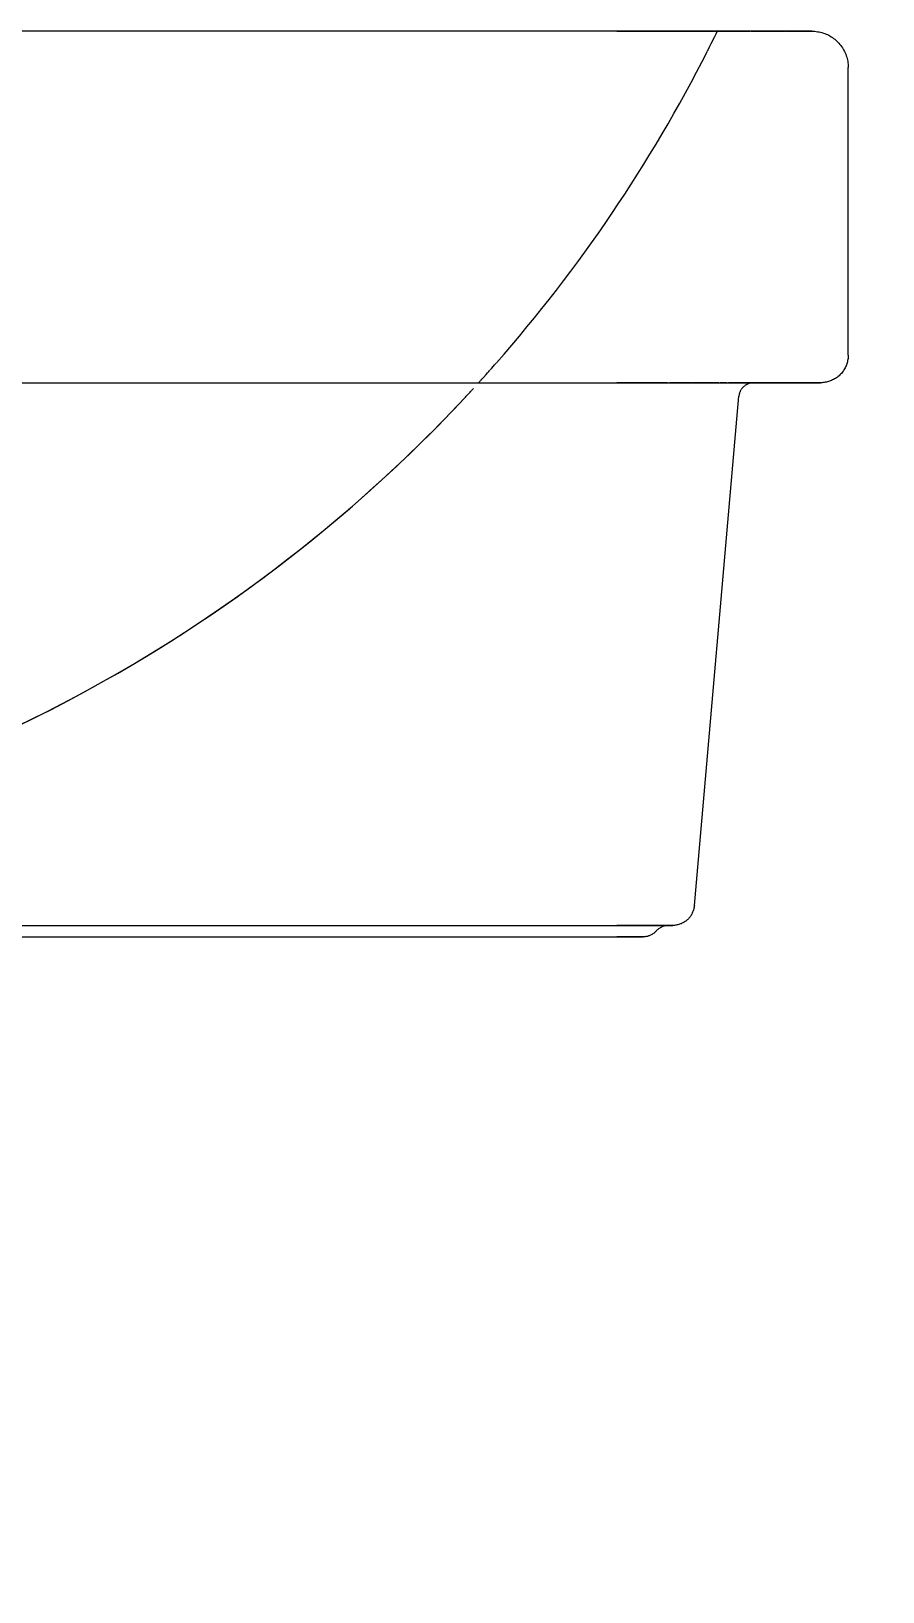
# Model space of a CAD drawing. Header units: metres. Extents: x -24.8 to 3.4, y -2.1 to 25.8.
# Drawn here: x -5.081 to -4.9634, y 0.5846 to 0.8 of the extents above; entities that cross this region are included whole.
import ezdxf

# ---------------------------------------------------------------- set-up
doc = ezdxf.new("R2010")
doc.units = ezdxf.units.M
for name, color, linetype, lineweight in [('A-ANNO-DIMS', 7, 'Continuous', 5), ('A-ANNO-DIMS-25', 7, 'Continuous', 5), ('P-SANR-FIXT', 7, 'Continuous', 5)]:
    doc.layers.add(name, color=color, linetype=linetype, lineweight=lineweight)
doc.styles.add('Century Gothic_4', font='GOTHIC.TTF', dxfattribs={"height": 0.025})
doc.dimstyles.new('Setores_1_mm_1', dxfattribs={"dimscale": 0.3048, "dimtxt": 0.02610420674293815, "dimasz": 0.2604166666666666, "dimexe": 0.1968503937007874, "dimexo": 0.1230314960629921, "dimgap": 0.1435367454068242, "dimtad": 1, "dimrnd": 0.01, "dimzin": 0, "dimdsep": 46, "dimtxsty": 'Century Gothic_4', "dimblk1": 'OBLIQUE', "dimblk2": 'OBLIQUE', "dimsah": 1, "dimcen": 0.09, "dimazin": 0, "dimtfac": 1, "dimtdec": 4, "dimtix": 1, "dimtmove": 0, "dimatfit": 3, "dimfxl": 1, "dimtvp": 1, "dimtolj": 1, "dimtzin": 0, "dimarcsym": 2})

# ---------------------------------------------------------------- blocks, each defined once
blk = doc.blocks.new('USO_ESG_Cuba lavatório retângular - Uso geral-3263039-BB')
at = {"layer": 'P-SANR-FIXT'}
for p, q in [((-11.32704993542374, 0.8), (-11.67320708153574, 0.8)), ((-11.2951045646588, 0.7552861940865767), (-11.2951045646588, 0.794999999999999)), ((-11.67320708153574, 0.7514807692307687), (-11.32704993542374, 0.7514807692307687)), ((-11.31634927297337, 0.6793101227760978), (-11.31019913801918, 0.7496064869715294)), ((-11.67320708153574, 0.6765769230769242), (-11.32704993542374, 0.6765769230769242)), ((-11.67320708153574, 0.6750000000000004), (-11.32704993542374, 0.6750000000000004))]:
    blk.add_line(p, q, dxfattribs=at)
at = {"layer": 'P-SANR-FIXT', "color": 254, "true_color": 0xdfdfdf}
for p, q in [((-11.32704993542374, 0.8), (-11.32597240798746, 0.8)), ((-11.32382424561327, 0.8), (-11.32275704727693, 0.8)), ((-11.32275704727693, 0.8), (-11.32169671664586, 0.8)), ((-11.31960343001021, 0.8), (-11.3185738228177, 0.8)), ((-11.3185738228177, 0.8), (-11.31755777559722, 0.8)), ((-11.31357725004127, 0.8), (-11.31317047052445, 0.8)), ((-11.30013932030762, 0.8), (-11.30010613502882, 0.8)), ((-11.30010613502882, 0.8), (-11.30010456465881, 0.8)), ((-11.30010456465881, 0.8), (-11.29990461798787, 0.7999960005333037)), ((-11.29762016396958, 0.7993390958983877), (-11.2974486336692, 0.7992362755550659)), ((-11.29665995743325, 0.7986241800537031), (-11.29651778420431, 0.7984835335467358)), ((-11.29651778420431, 0.7984835335467358), (-11.29638134905895, 0.7983373141292048)), ((-11.29510485605765, 0.7950539805852914), (-11.2951045646588, 0.794999999999999)), ((-11.29625872448565, 0.7525563493878024), (-11.29637000988683, 0.7524525106491334)), ((-11.29560756883792, 0.7533953540596694), (-11.29568582385595, 0.7532648049259462)), ((-11.32674613327371, 0.7514807692307687), (-11.3269576634663, 0.7514807692307687)), ((-11.31685320781303, 0.7514807692307687), (-11.31791018554816, 0.7514807692307687)), ((-11.31297996246917, 0.7514807692307687), (-11.31368829184301, 0.7514807692307687)), ((-11.31184585776204, 0.7514807692307687), (-11.31280492476712, 0.7514807692307687)), ((-11.30959210677128, 0.7514807692307687), (-11.31000218898514, 0.7514807692307687)), ((-11.31646057402827, 0.6787227408218357), (-11.316496795444, 0.6786085915093573)), ((-11.47109993542375, 0.6765769230769242), (-11.32704993542376, 0.6765769230769242)), ((-11.32071078578103, 0.6764252944098523), (-11.32079864588509, 0.676390201966584)), ((-11.31763269601075, 0.677105878870097), (-11.31773263708685, 0.6770398952523895)), ((-11.32701056947196, 0.6750000000000004), (-11.32704993542376, 0.6750000000000004)), ((-11.32198900527094, 0.6754696303334674), (-11.3220659467705, 0.6754145768766565)), ((-11.32164057532689, 0.6757884615384634), (-11.32170504568563, 0.6757192195692215))]:
    blk.add_line(p, q, dxfattribs=at)
at = {"layer": 'P-SANR-FIXT', "color": 253, "true_color": 0xa6a6a6}
for p, q in [((-11.2977956687811, 0.7994349746138951), (-11.29762016396958, 0.7993390958983877)), ((-11.2974486336692, 0.7992362755550659), (-11.29728135229183, 0.7991266780745483)), ((-11.29728135229183, 0.7991266780745483), (-11.29711858745199, 0.7990104787894217)), ((-11.32145572474812, 0.6765769230769242), (-11.32167282383788, 0.6765769230769242)), ((-11.31773263708685, 0.6770398952523895), (-11.31783513686168, 0.6769779609916292)), ((-11.3220659467705, 0.6754145768766565), (-11.32214502827614, 0.675362644296079))]:
    blk.add_line(p, q, dxfattribs=at)
at = {"layer": 'P-SANR-FIXT', "color": 7, "true_color": 0xf3f3f3}
for p, q in [((-11.29531448535736, 0.7964335760481601), (-11.29526098915822, 0.7962408772582608)), ((-11.29521363584172, 0.7543816346036792), (-11.29525276526186, 0.7542345434324879)), ((-11.29615168054296, 0.7526645552956537), (-11.29625872448565, 0.7525563493878024)), ((-11.29971653735192, 0.7514807692307687), (-11.300005887374, 0.7514807692307687)), ((-11.3167445286185, 0.6780645016645082), (-11.31680684544649, 0.6779622340281516)), ((-11.321213118349, 0.6761637746275743), (-11.32129011863862, 0.6761088034273041))]:
    blk.add_line(p, q, dxfattribs=at)
at = {"layer": 'P-SANR-FIXT', "color": 7, "true_color": 0xfdfdfd}
blk.add_line((-11.3269576634663, 0.7514807692307687), (-11.32704993542376, 0.7514807692307687), dxfattribs=at)
at = {"layer": 'P-SANR-FIXT', "flags": 128}
for points in [[(-11.30010456465879, 0.8), (-11.30012611808138, 0.8), (-11.30019074386828, 0.8), (-11.30029833863202, 0.8), (-11.30044873024392, 0.8), (-11.30064167810948, 0.8), (-11.30087687355328, 0.8), (-11.30115394031279, 0.8), (-11.30147243514029, 0.8), (-11.301831848512, 0.8), (-11.3022316054432, 0.8), (-11.30267106640808, 0.8), (-11.30314952836283, 0.8), (-11.3036662258704, 0.8), (-11.30422033232499, 0.8), (-11.30481096127448, 0.8), (-11.30543716783856, 0.8), (-11.30609795022028, 0.8), (-11.30679225130882, 0.8), (-11.30751896037054, 0.8), (-11.30827691482595, 0.8), (-11.30906490210963, 0.8), (-11.30988166161, 0.8), (-11.31072588668611, 0.8), (-11.31159622675792, 0.8), (-11.31249128946697, 0.8), (-11.31340964290387, 0.8), (-11.31434981789905, 0.8), (-11.31531031037304, 0.8), (-11.31628958374279, 0.8), (-11.31728607137982, 0.8), (-11.31829817911646, 0.8), (-11.31932428779626, 0.8), (-11.32036275586421, 0.8), (-11.32141192199293, 0.8), (-11.32247010774043, 0.8), (-11.32353562023525, 0.8), (-11.32460675488469, 0.8), (-11.32568179810181, 0.8), (-11.32675903004679, 0.8), (-11.32704993542374, 0.8)], [(-11.29853173185572, 0.7997461770904122), (-11.29834319349243, 0.7996794841183907), (-11.29815747294726, 0.7996053049700126), (-11.29797486733348, 0.7995237583160996), (-11.2977956687811, 0.7994349746138951)], [(-11.29725203270431, 0.7518609294911954), (-11.2973903329435, 0.7517973687485761), (-11.29753106430903, 0.7517393893822522), (-11.29767400166073, 0.7516870841468474), (-11.29781891632934, 0.751640536719574), (-11.29796557648229, 0.7515998215663913), (-11.29811374749463, 0.7515650038228552), (-11.29826319232435, 0.7515361391899289), (-11.29841367189159, 0.75151327384487), (-11.29856494546116, 0.7514964443673503), (-11.2987167710276, 0.7514856776809441)], [(-11.32704993542374, 0.7514807692307687), (-11.32592463772279, 0.7514807692307687), (-11.32480114025811, 0.7514807692307687), (-11.32368124038597, 0.7514807692307687), (-11.32256672970728, 0.7514807692307687), (-11.32145939120136, 0.7514807692307687), (-11.32036099637362, 0.7514807692307687), (-11.31927330242146, 0.7514807692307687), (-11.31819804942318, 0.7514807692307687), (-11.3171369575542, 0.7514807692307687), (-11.31609172433515, 0.7514807692307687), (-11.31506402191621, 0.7514807692307687), (-11.31405549440204, 0.7514807692307687), (-11.31306775522149, 0.7514807692307687), (-11.31210238454657, 0.7514807692307687), (-11.3111609267644, 0.7514807692307687), (-11.31024488800662, 0.7514807692307687), (-11.30935573373982, 0.7514807692307687), (-11.30849488642115, 0.7514807692307687), (-11.30766372322269, 0.7514807692307687), (-11.30686357382823, 0.7514807692307687), (-11.30609571830615, 0.7514807692307687), (-11.30536138506146, 0.7514807692307687), (-11.30466174887069, 0.7514807692307687), (-11.30399792900253, 0.7514807692307687), (-11.30337098742713, 0.7514807692307687), (-11.3027819271173, 0.7514807692307687), (-11.30223169044385, 0.7514807692307687), (-11.3017211576681, 0.7514807692307687), (-11.30125114553357, 0.7514807692307687), (-11.30082240595942, 0.7514807692307687), (-11.3004356248375, 0.7514807692307687), (-11.30009142093511, 0.7514807692307687), (-11.29979034490505, 0.7514807692307687), (-11.29953287840475, 0.7514807692307687), (-11.29931943332569, 0.7514807692307687), (-11.29915035113446, 0.7514807692307687), (-11.29902590232651, 0.7514807692307687), (-11.29894628599336, 0.7514807692307687), (-11.29891162950418, 0.7514807692307687), (-11.29890998951461, 0.7514807692307687)], [(-11.31014271599259, 0.749937098005548), (-11.31016150205575, 0.7498571516990417), (-11.3101770760925, 0.7497765180988929), (-11.31018941318769, 0.7496953262016659)], [(-11.30968264393337, 0.7507979928194458), (-11.30973622461552, 0.7507357558642369), (-11.30978727362444, 0.7506714260361512), (-11.3098357092926, 0.7506051062491871), (-11.30988145413327, 0.7505369026008598), (-11.30992443496446, 0.750466924202453), (-11.30996458302601, 0.7503952830044824), (-11.31000183408959, 0.750322093617575), (-11.31003612856144, 0.750247473129145)], [(-11.30839951495098, 0.7514660036821766), (-11.30848083530908, 0.7514545438632111), (-11.30856163234904, 0.7514398412638986), (-11.30864177681284, 0.7514219194052699), (-11.30872114048641, 0.7514008069584671), (-11.30879959640482, 0.7513765376989067), (-11.30887701905534, 0.7513491504522241), (-11.30895328457823, 0.7513186890321721), (-11.30902827096493, 0.7512852021705263), (-11.30910185825321, 0.7512487434391231), (-11.30917392871912, 0.7512093711641512), (-11.30924436706529, 0.7511671483328531), (-11.30931306060538, 0.7511221424927523), (-11.30937989944439, 0.7510744256435911), (-11.30944477665442, 0.7510240741221526), (-11.30950758844579, 0.7509711684801266)], [(-11.32704993542374, 0.6765769230769242), (-11.32674130180607, 0.6765769230769242), (-11.32643316193634, 0.6765769230769242), (-11.32612600877262, 0.6765769230769242), (-11.32582033369444, 0.6765769230769242), (-11.32551662571674, 0.6765769230769242), (-11.32521537070748, 0.6765769230769242), (-11.32491705061041, 0.6765769230769242), (-11.32462214267405, 0.6765769230769242), (-11.32433111868819, 0.6765769230769242), (-11.32404444422912, 0.6765769230769242), (-11.32376257791482, 0.6765769230769242), (-11.32348597067128, 0.6765769230769242), (-11.32321506501106, 0.6765769230769242), (-11.32295029432546, 0.6765769230769242), (-11.32269208219105, 0.6765769230769242), (-11.32244084169219, 0.6765769230769242), (-11.32219697476009, 0.6765769230769242), (-11.3219608715298, 0.6765769230769242), (-11.32173290971614, 0.6765769230769242), (-11.32151345400937, 0.6765769230769242), (-11.32130285549181, 0.6765769230769242), (-11.32110145107616, 0.6765769230769242), (-11.32090956296653, 0.6765769230769242), (-11.32072749814294, 0.6765769230769242), (-11.3205555478703, 0.6765769230769242), (-11.32039398723234, 0.6765769230769242), (-11.32024307469163, 0.6765769230769242), (-11.32010305167604, 0.6765769230769242), (-11.31997414219253, 0.6765769230769242), (-11.31985655246876, 0.6765769230769242), (-11.31975047062321, 0.6765769230769242), (-11.31965606636421, 0.6765769230769242), (-11.31957349071843, 0.6765769230769242), (-11.31950287578928, 0.6765769230769242), (-11.31944433454561, 0.6765769230769242), (-11.31939796064089, 0.6765769230769242), (-11.31936382826349, 0.6765769230769242), (-11.31934199201793, 0.6765769230769242), (-11.31933248683755, 0.6765769230769242)], [(-11.31933203704021, 0.6765769230769242), (-11.31933821053573, 0.6765769230769242), (-11.31935672114597, 0.6765769230769242), (-11.31938753925794, 0.6765769230769242), (-11.3194306155692, 0.6765769230769242), (-11.31948588116687, 0.6765769230769242), (-11.31955324763777, 0.6765769230769242), (-11.31963260720992, 0.6765769230769242), (-11.31972383292494, 0.6765769230769242), (-11.31982677884113, 0.6765769230769242), (-11.319941280267, 0.6765769230769242), (-11.32006715402468, 0.6765769230769242), (-11.32020419874303, 0.6765769230769242), (-11.32035219517972, 0.6765769230769242), (-11.32051090657202, 0.6765769230769242), (-11.32068007901557, 0.6765769230769242), (-11.32085944187053, 0.6765769230769242), (-11.32104870819462, 0.6765769230769242), (-11.32124757520208, 0.6765769230769242), (-11.32145572474812, 0.6765769230769242)], [(-11.31987752172924, 0.6765769230769242), (-11.31997211188511, 0.6765750310215248), (-11.3200665507169, 0.6765693578822154), (-11.32016068714264, 0.6765599127348064), (-11.32025437056412, 0.6765467106895218), (-11.32034745110786, 0.6765297728668164), (-11.32043977986483, 0.6765091263635907), (-11.32053120912873, 0.6764848042098498), (-11.32062159263224, 0.6764568453158489), (-11.32071078578103, 0.6764252944098523)], [(-11.31783513686168, 0.6769779609916292), (-11.31794003135749, 0.6769201751694242), (-11.31804715276544, 0.6768666302307584), (-11.31815632971413, 0.6768174118361135), (-11.31826738754374, 0.6767725987244206), (-11.31838014858544, 0.6767322625870996), (-11.3184944324456, 0.6766964679533677), (-11.31861005629443, 0.6766652720870017), (-11.31872683515844, 0.6766387248947312), (-11.31884458221636, 0.6766168688463995), (-11.31896310909802, 0.6765997389070282), (-11.31908222618568, 0.6765873624808589), (-11.31920174291742, 0.6765797593675349), (-11.31932146809195, 0.6765769417304194), (-11.31933203704021, 0.6765769230769242)], [(-11.32704993542374, 0.6750000000000004), (-11.3269041220546, 0.6750000000000004), (-11.32675854195574, 0.6750000000000004), (-11.32661342802427, 0.6750000000000004), (-11.32646901241151, 0.6750000000000004), (-11.32632552615167, 0.6750000000000004), (-11.32618319879212, 0.6750000000000004), (-11.32604225802629, 0.6750000000000004), (-11.32590292932933, 0.6750000000000004), (-11.32576543559744, 0.6750000000000004), (-11.32562999679126, 0.6750000000000004), (-11.325496829584, 0.6750000000000004), (-11.32536614701476, 0.6750000000000004), (-11.32523815814779, 0.6750000000000004), (-11.32511306773797, 0.6750000000000004), (-11.32499107590326, 0.6750000000000004), (-11.3248723778046, 0.6750000000000004), (-11.3247571633336, 0.6750000000000004), (-11.32464561680885, 0.6750000000000004), (-11.32453791668098, 0.6750000000000004), (-11.32443423524724, 0.6750000000000004), (-11.32433473837579, 0.6750000000000004), (-11.32423958524041, 0.6750000000000004), (-11.32414892806581, 0.6750000000000004), (-11.32406291188414, 0.6750000000000004), (-11.32398167430293, 0.6750000000000004), (-11.32390534528499, 0.6750000000000004), (-11.32383404694045, 0.6750000000000004), (-11.32376789333148, 0.6750000000000004), (-11.32370699028972, 0.6750000000000004), (-11.32365143524705, 0.6750000000000004), (-11.32360131707969, 0.6750000000000004), (-11.32355671596601, 0.6750000000000004), (-11.32351770325828, 0.6750000000000004), (-11.32348434136852, 0.6750000000000004), (-11.32345668366863, 0.6750000000000004), (-11.32343477440502, 0.6750000000000004), (-11.32341864862785, 0.6750000000000004), (-11.32340833213492, 0.6750000000000004), (-11.32340384143042, 0.6750000000000004)], [(-11.32614501166145, 0.6750000000000004), (-11.32628698711643, 0.6750000000000004), (-11.32643018312594, 0.6750000000000004), (-11.32657437060693, 0.6750000000000004), (-11.32671931889018, 0.6750000000000004), (-11.32686479608935, 0.6750000000000004), (-11.32701056947196, 0.6750000000000004)], [(-11.32340362892453, 0.6750000000000004), (-11.32340654558081, 0.6750000000000004), (-11.32341529088363, 0.6750000000000004), (-11.32342985084236, 0.6750000000000004), (-11.32345020216417, 0.6750000000000004), (-11.3234763122913, 0.6750000000000004), (-11.32350813945311, 0.6750000000000004), (-11.32354563273293, 0.6750000000000004), (-11.32358873214951, 0.6750000000000004), (-11.32363736875297, 0.6750000000000004), (-11.32369146473514, 0.6750000000000004), (-11.32375093355398, 0.6750000000000004), (-11.32381568007205, 0.6750000000000004), (-11.32388560070875, 0.6750000000000004)], [(-11.32214502827614, 0.675362644296079), (-11.32222612327434, 0.6753139156727853), (-11.32230910203038, 0.6752684689621747), (-11.32239383179597, 0.6752263768692932), (-11.32248017702155, 0.6751877067325062), (-11.32256799957319, 0.6751525204157852), (-11.32265715895353, 0.6751208742097323), (-11.32274751252658, 0.6750928187415238), (-11.32283891574591, 0.6750683988939274), (-11.32293122238586, 0.6750476537334843), (-11.32302428477549, 0.6750306164480319), (-11.32311795403484, 0.6750173142935891), (-11.32321208031308, 0.6750077685507649), (-11.32330651302823, 0.6750019944907166), (-11.32340110110809, 0.6750000013507038), (-11.32340362892453, 0.6750000000000004)]]:
    blk.add_lwpolyline(points, dxfattribs=at)
at = {"layer": 'P-SANR-FIXT', "color": 254, "true_color": 0xdfdfdf, "flags": 128}
for points in [[(-11.32597240798746, 0.8), (-11.32489660436519, 0.8), (-11.32382424561327, 0.8)], [(-11.32169671664586, 0.8), (-11.32064495002287, 0.8), (-11.31960343001021, 0.8)], [(-11.31755777559722, 0.8), (-11.31655691380758, 0.8), (-11.31557283861413, 0.8)], [(-11.31557283861413, 0.8), (-11.31460712432726, 0.8), (-11.31366131588382, 0.8)], [(-11.29589720973477, 0.7977015115293393), (-11.29579254352259, 0.7975311012861636), (-11.29573053980091, 0.7974204603055532)], [(-11.32006629163828, 0.7514807692307687), (-11.32116197068347, 0.7514807692307687), (-11.32226706921622, 0.7514807692307687), (-11.3233798193146, 0.7514807692307687), (-11.32389702060812, 0.7514807692307687)], [(-11.31791018554816, 0.7514807692307687), (-11.31898178493339, 0.7514807692307687), (-11.3197667814943, 0.7514807692307687)], [(-11.31378678075046, 0.7514807692307687), (-11.31478985495197, 0.7514807692307687), (-11.31581254266688, 0.7514807692307687), (-11.31675347893466, 0.7514807692307687)], [(-11.31000218898514, 0.7514807692307687), (-11.31091111403787, 0.7514807692307687), (-11.31164019930715, 0.7514807692307687)], [(-11.32167282383788, 0.6765769230769242), (-11.32189852515912, 0.6765769230769242), (-11.32213246763787, 0.6765769230769242)], [(-11.32157434479041, 0.6758595177932636), (-11.32163888910917, 0.6757903447611256), (-11.32164057532689, 0.6757884615384612)]]:
    blk.add_lwpolyline(points, dxfattribs=at)
at = {"layer": 'P-SANR-FIXT', "color": 253, "true_color": 0xa6a6a6, "flags": 128}
for points in [[(-11.31317047052445, 0.8), (-11.31273692637556, 0.8), (-11.31183543462849, 0.8), (-11.31095828283711, 0.8), (-11.31010687425717, 0.8), (-11.30928257096076, 0.8), (-11.30864590493409, 0.8)], [(-11.30848669165733, 0.8), (-11.30772050958398, 0.8), (-11.30698525046857, 0.8), (-11.30628209056886, 0.8), (-11.30561215479068, 0.8), (-11.30497651488836, 0.8), (-11.30437618775016, 0.8), (-11.30381213377143, 0.8)], [(-11.30371455982691, 0.8), (-11.3032852553182, 0.8), (-11.30279639528362, 0.8), (-11.30234633573944, 0.8), (-11.30193579668495, 0.8)], [(-11.30190956224285, 0.8), (-11.30156543489503, 0.8), (-11.30123584286956, 0.8), (-11.30094754788546, 0.8), (-11.30070101115322, 0.8), (-11.300496627079, 0.8), (-11.30033472263372, 0.8), (-11.30021555682998, 0.8), (-11.30013932030762, 0.8)], [(-11.29990461798787, 0.7999960005333037), (-11.29970499118896, 0.7999840085315145), (-11.29950600362236, 0.7999640431792677), (-11.29930797362573, 0.7999361364168771), (-11.29911121800483, 0.7999003328892045), (-11.29891605152667, 0.7998566898742597), (-11.29872278641598, 0.7998052771915534), (-11.29853173185572, 0.7997461770904122)], [(-11.29711858745199, 0.7990104787894217), (-11.29696059953871, 0.7988878635937539), (-11.29680764129895, 0.7987590286457046), (-11.29665995743325, 0.7986241800537031)], [(-11.29638134905895, 0.7983373141292048), (-11.29625087026431, 0.798185755720993), (-11.29612655655863, 0.7980291007832151), (-11.2960086068173, 0.7978675999303619), (-11.29589720973477, 0.7977015115293393)], [(-11.29573053980091, 0.7974204603055532), (-11.29569477562438, 0.7973566418208684), (-11.29560406244792, 0.7971784122313831), (-11.29552054911494, 0.7969966976470312), (-11.29544436922897, 0.7968117887723819), (-11.29537564466156, 0.7966239814221927), (-11.29531448535736, 0.7964335760481601)], [(-11.29526098915822, 0.7962408772582608), (-11.29521524164664, 0.7960461933294567), (-11.29517731600887, 0.7958498357145016), (-11.29514727291785, 0.7956521185436898), (-11.29512516043612, 0.7954533581223214), (-11.29511101393893, 0.7952538724246675), (-11.29510485605765, 0.7950539805852914)], [(-11.29525276526186, 0.7542345434324879), (-11.29529774546063, 0.754089134678001), (-11.29534850447931, 0.7539456409632123), (-11.29540496111432, 0.7538042918474482), (-11.29546702504706, 0.7536653134591464), (-11.29553459698849, 0.7535289281340759), (-11.29560756883792, 0.7533953540596694)], [(-11.2951045646588, 0.7552861940865767), (-11.2951076085928, 0.7551340176802944), (-11.29511673552514, 0.7549820847238017), (-11.29513193085467, 0.7548306382774153), (-11.29515317027212, 0.7546799206231435), (-11.29518041979895, 0.7545301728770802), (-11.29521363584172, 0.7543816346036792)], [(-11.29637000988683, 0.7524525106491334), (-11.29648535871357, 0.7523532051994778), (-11.29660458643237, 0.7522585919063695), (-11.29672750230431, 0.7521688221308965), (-11.29685390969021, 0.7520840394855487), (-11.29698360636522, 0.7520043796044713), (-11.29711638484233, 0.751929969926483), (-11.29725203270431, 0.7518609294911954)], [(-11.29568582385595, 0.7532648049259462), (-11.29576923685125, 0.7531374895836747), (-11.29585767438083, 0.7530136117102427), (-11.29595099496348, 0.7528933694838189), (-11.2960490493062, 0.7527769552663169), (-11.29615168054296, 0.7526645552956537)], [(-11.32389702060812, 0.7514807692307687), (-11.32449844081584, 0.7514807692307687), (-11.32562114416416, 0.7514807692307687), (-11.32674613327371, 0.7514807692307687)], [(-11.31018941318769, 0.7496953262016659), (-11.31019849360462, 0.7496137058970734), (-11.3101991380192, 0.7496064869715294)], [(-11.31003612856144, 0.750247473129145), (-11.31006741157772, 0.750171540916048), (-11.31009563309227, 0.7500944184536299), (-11.3101207479567, 0.7500162291213803), (-11.31014271599259, 0.749937098005548)], [(-11.30950758844579, 0.7509711684801266), (-11.30956823433303, 0.7509157933552548), (-11.30962661729565, 0.7508580373359246), (-11.30968264393337, 0.7507979928194458)], [(-11.30268002740531, 0.7514807692307687), (-11.30320822242859, 0.7514807692307687), (-11.30382503586331, 0.7514807692307687), (-11.30447900418294, 0.7514807692307687), (-11.30516908117768, 0.7514807692307687), (-11.30589416287155, 0.7514807692307687), (-11.30665308928851, 0.7514807692307687), (-11.30744464630819, 0.7514807692307687), (-11.30826756760822, 0.7514807692307687), (-11.30912053669006, 0.7514807692307687), (-11.30959210677128, 0.7514807692307687)], [(-11.30815371785628, 0.7514807692307708), (-11.30823582529031, 0.7514791268630994), (-11.30831780136995, 0.7514742023875322), (-11.30839951495098, 0.7514660036821766)], [(-11.300005887374, 0.7514807692307687), (-11.30033850210387, 0.7514807692307687), (-11.30071384942892, 0.7514807692307687), (-11.3011313288735, 0.7514807692307687), (-11.30159027255953, 0.7514807692307687), (-11.30208994627506, 0.7514807692307687), (-11.30262955064871, 0.7514807692307687)], [(-11.29890998951461, 0.7514807692307687), (-11.2989324984699, 0.7514807692307687), (-11.29899998932626, 0.7514807692307687), (-11.29911235411269, 0.7514807692307687), (-11.29926941306954, 0.7514807692307687), (-11.29947091493595, 0.7514807692307687), (-11.29971653735192, 0.7514807692307687)], [(-11.2987167710276, 0.7514856776809441), (-11.29886890570241, 0.7514809910100544), (-11.29890998951461, 0.7514807692307687)], [(-11.316496795444, 0.6786085915093573), (-11.31653755264149, 0.6784959819744527), (-11.31658278041788, 0.6783850923683573), (-11.31663240641839, 0.6782761000907824), (-11.316686351252, 0.6781691795061215), (-11.3167445286185, 0.6780645016645082)], [(-11.31634927297338, 0.6793101227760978), (-11.31636209440484, 0.6791910527656297), (-11.31637966711095, 0.6790725907189741), (-11.31640196297915, 0.6789549261501405), (-11.31642894634079, 0.6788382472973356), (-11.31646057402827, 0.6787227408218357)], [(-11.32213246763787, 0.6765769230769242), (-11.32237427701608, 0.6765769230769242), (-11.32262356645032, 0.6765769230769242), (-11.32287993713067, 0.6765769230769242), (-11.32314297891874, 0.6765769230769242), (-11.32341227100378, 0.6765769230769242), (-11.3236873825759, 0.6765769230769242), (-11.32396787351527, 0.6765769230769242), (-11.32425329509622, 0.6765769230769242), (-11.32454319070511, 0.6765769230769242), (-11.3248370965708, 0.6765769230769242), (-11.32513454250661, 0.6765769230769242), (-11.3254350526625, 0.6765769230769242), (-11.32573814628631, 0.6765769230769242), (-11.32604333849291, 0.6765769230769242), (-11.32635014103987, 0.6765769230769242), (-11.32665806310856, 0.6765769230769242), (-11.32696661208936, 0.6765769230769242), (-11.32704993542376, 0.6765769230769242)], [(-11.32079864588509, 0.676390201966584), (-11.32088503238699, 0.6763516241264628), (-11.32096980708677, 0.6763096226058052), (-11.32105283436299, 0.6762642645980822), (-11.32113398138971, 0.6762156226664346), (-11.321213118349, 0.6761637746275743)], [(-11.31680684544649, 0.6779622340281516), (-11.31687320204236, 0.6778625402034527), (-11.3169434922497, 0.6777655796792731), (-11.31701760361917, 0.6776715075717593), (-11.3170954175884, 0.6775804743762192), (-11.31717680967163, 0.6774926257263439), (-11.3172616496589, 0.6774081021612363), (-11.31734980182432, 0.677327038900572), (-11.31744112514322, 0.6772495656282673), (-11.3175354735178, 0.6771758062850382), (-11.31763269601075, 0.677105878870097)], [(-11.32388560070875, 0.6750000000000004), (-11.32396058360596, 0.6750000000000004), (-11.32404050880707, 0.6750000000000004), (-11.32412524844878, 0.6750000000000004), (-11.32421466696576, 0.6750000000000004), (-11.32430862130744, 0.6750000000000004), (-11.32440696116692, 0.6750000000000004), (-11.32450952922141, 0.6750000000000004), (-11.3246161613839, 0.6750000000000004), (-11.32472668706568, 0.6750000000000004), (-11.32484092944922, 0.6750000000000004), (-11.3249587057711, 0.6750000000000004), (-11.32507982761432, 0.6750000000000004), (-11.32520410120977, 0.6750000000000004), (-11.3253313277462, 0.6750000000000004), (-11.3254613036883, 0.6750000000000004), (-11.32559382110228, 0.6750000000000004), (-11.32572866798856, 0.6750000000000004), (-11.32586562862089, 0.6750000000000004), (-11.32600448389145, 0.6750000000000004), (-11.32614501166145, 0.6750000000000004)], [(-11.32170504568563, 0.6757192195692215), (-11.3217722334152, 0.6756526111128939), (-11.32184203102958, 0.6755887427287951), (-11.32191432686747, 0.6755277165927199), (-11.32198900527094, 0.6754696303334674)], [(-11.32129011863862, 0.6761088034273041), (-11.32136485907452, 0.6760507970078125), (-11.32143722008795, 0.6759898481670054), (-11.32150708591672, 0.6759260544100223), (-11.32157434479041, 0.6758595177932636)]]:
    blk.add_lwpolyline(points, dxfattribs=at)
at = {"layer": 'P-SANR-FIXT', "color": 253, "true_color": 0xa6a6a6}
for centre, radius, start, end in [((-11.4995601433486, 0.8911496555965603), 0.2074834206650529, 333.1023503632489, 333.9249947701241), ((-11.49956014334861, 0.8911496555965603), 0.2074834206650549, 333.1023503632531, 333.9249947701236), ((-11.4995601433486, 0.8911496555965603), 0.2074834206650569, 318.7014875872209, 333.0928301357254), ((-11.49956014334861, 0.8911496555965603), 0.2074834206650534, 318.7014875872208, 333.0928301357271), ((-11.4995601433486, 0.8911496555965603), 0.2074834206650571, 318.3496383579813, 318.6832065261548), ((-11.49956014334861, 0.8911496555965603), 0.2074834206650567, 318.3496383579812, 318.6832065261539), ((-11.4995601433486, 0.8911496555965603), 0.2074834206650563, 317.6608176075613, 317.7982600852091), ((-11.49956014334861, 0.8911496555965603), 0.2074834206650571, 317.660817607561, 317.7982600852087), ((-11.4995601433486, 0.8911496555965603), 0.2074834206650562, 317.8109779395848, 318.0298691048727), ((-11.49956014334861, 0.8911496555965603), 0.2074834206650546, 317.8109779395851, 318.0298691048727), ((-11.4995601433486, 0.8911496555965603), 0.2074834206650556, 318.0459299711804, 318.3317078558779), ((-11.49956014334861, 0.8911496555965603), 0.2074834206650544, 318.0459299711803, 318.3317078558776), ((-11.4995601433486, 0.8911496555965603), 0.2074834206650533, 222.9372360776386, 316.8851896650926), ((-11.4995601433486, 0.8911496555965603), 0.2074834206650552, 316.8968576827437, 317.0748269318246), ((-11.49956014334861, 0.8911496555965603), 0.2074834206650547, 316.8968576827428, 317.0748269318242), ((-11.4995601433486, 0.8911496555965603), 0.2074834206650576, 317.0852915119694, 317.2487610824416), ((-11.49956014334861, 0.8911496555965603), 0.2074834206650542, 317.08529151197, 317.2487610824412), ((-11.4995601433486, 0.8911496555965603), 0.2074834206650548, 317.2574603803871, 317.3964127113366), ((-11.49956014334861, 0.8911496555965603), 0.2074834206650574, 317.2574603803869, 317.396412711336), ((-11.49956014334861, 0.8911496555965603), 0.2074834206650589, 278.1726137351744, 316.8851896650909)]:
    blk.add_arc(centre, radius, start, end, dxfattribs=at)
blk = doc.blocks.new('DIMBLOCK43-BB')
at = {"layer": 'A-ANNO-DIMS-25'}
for p, q in [((-5.123183751955303, 0.8973182810976289), (-5.123183751955303, 0.957318281097629)), ((-4.662158529146964, 0.8973182810976289), (-4.662158529146961, 0.957318281097629)), ((-5.123183751955303, 0.8973182810976289), (-4.662158529146962, 0.8973182810976289)), ((-5.123183751955303, 0.8973182810976289), (-5.123183751955303, 0.6221)), ((-4.662158529146964, 0.8973182810976289), (-4.662158529146962, 0.8385817240639784))]:
    blk.add_line(p, q, dxfattribs=at)
at = {"layer": 'A-ANNO-DIMS-25', "lineweight": 25}
for p, q in [((-5.123183751955303, 0.8973182810976289), (-5.083496251955294, 0.9370057810976289)), ((-4.662158529146962, 0.8973182810976289), (-4.622471029146958, 0.9370057810976289)), ((-5.123183751955303, 0.8973182810976289), (-5.162871251955304, 0.857630781097629)), ((-4.662158529146962, 0.8973182810976289), (-4.70184602914696, 0.857630781097629))]:
    blk.add_line(p, q, dxfattribs=at)
at = {"layer": 'A-ANNO-DIMS-25', "color": 0, "insert": (-4.947780021452884, 0.9731122733933425), "char_height": 0.025, "width": 0.1322613141642199, "attachment_point": 1, "line_spacing_factor": 0.9845015114479526, "style": 'Century Gothic_4'}
blk.add_mtext('0,46 m', dxfattribs=at)
blk = doc.blocks.new('_Oblique')
at = {"color": 0, "linetype": 'ByBlock', "lineweight": -2}
blk.add_line((-0.5, -0.5), (0.5, 0.5), dxfattribs=at)

msp = doc.modelspace()

# ---------------------------------------------------------------- block references
at = {"layer": 'P-SANR-FIXT', "color": 253, "true_color": 0xa6a6a6}
msp.add_blockref('USO_ESG_Cuba lavatório retângular - Uso geral-3263039-BB', (6.326916183468452, 0), dxfattribs=at)

# ---------------------------------------------------------------- dimensions: what is measured, and where the dimension line sits
at = {"layer": 'A-ANNO-DIMS'}
dim = msp.add_linear_dim(base=(-4.662158529146962, 0.8973182810976289), p1=(-5.123183751955303, 0.5846000000000001), p2=(-4.662158529146962, 0.8010817240639784), dimstyle='Setores_1_mm_1', override={"dimpost": '<>', "dimfxl": 0.5093216988497467}, dxfattribs=at)
dim.commit()
dim.dimension.update_dxf_attribs({"geometry": 'DIMBLOCK43-BB', "text_midpoint": (-4.892671140551133, 0.9541971051239818)})

doc.saveas('drawing.dxf')
